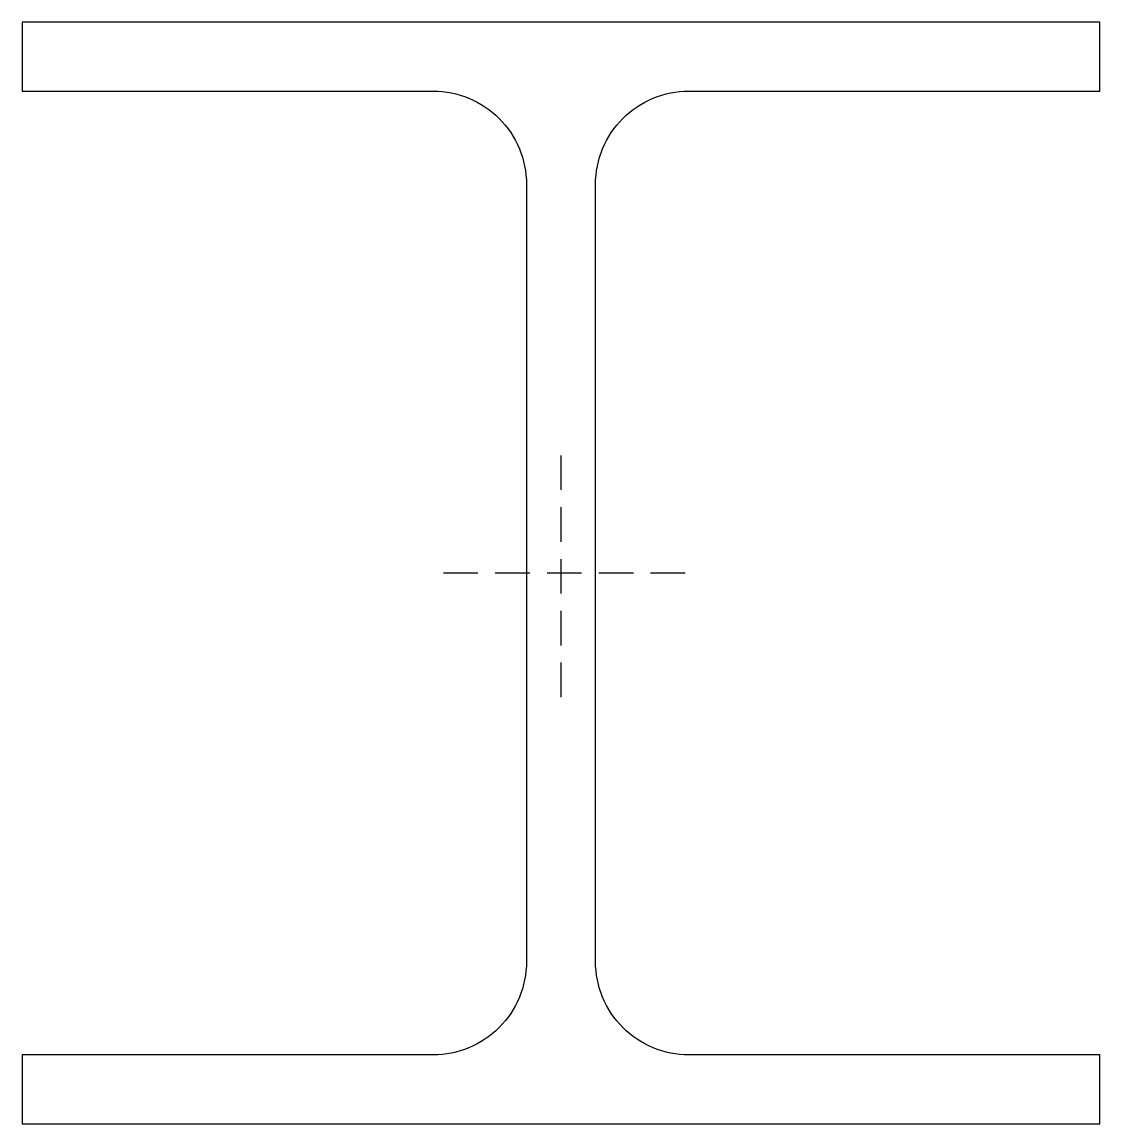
# Model space of a CAD drawing. Header units: millimetres. Extents: x -156 to 156, y -159 to 160.
import ezdxf

# ---------------------------------------------------------------- set-up
doc = ezdxf.new("R2010")
doc.units = ezdxf.units.MM
doc.linetypes.add('DASHED', pattern=[0.75, 0.5, -0.25])
doc.layers.add('ref', color=251, linetype='Continuous', plot=False)

msp = doc.modelspace()

# ---------------------------------------------------------------- linework, layer by layer
msp.add_lwpolyline([(-10, -112.5, -0.414214), (-37, -139.5), (-156, -139.5), (-156, -159.5), (156, -159.5), (156, -139.5), (37, -139.5, -0.414214), (10, -112.5), (10, 112.5, -0.414214), (37, 139.5), (156, 139.5), (156, 159.5), (-156, 159.5), (-156, 139.5), (-37, 139.5, -0.414214), (-10, 112.5)], format="xyb", close=True)
at = {"layer": 'ref', "linetype": 'DASHED', "ltscale": 20}
for p, q in [((0, -35.95), (0, 35.95)), ((35.95, 0), (-35.95, 0))]:
    msp.add_line(p, q, dxfattribs=at)

doc.saveas('drawing.dxf')
